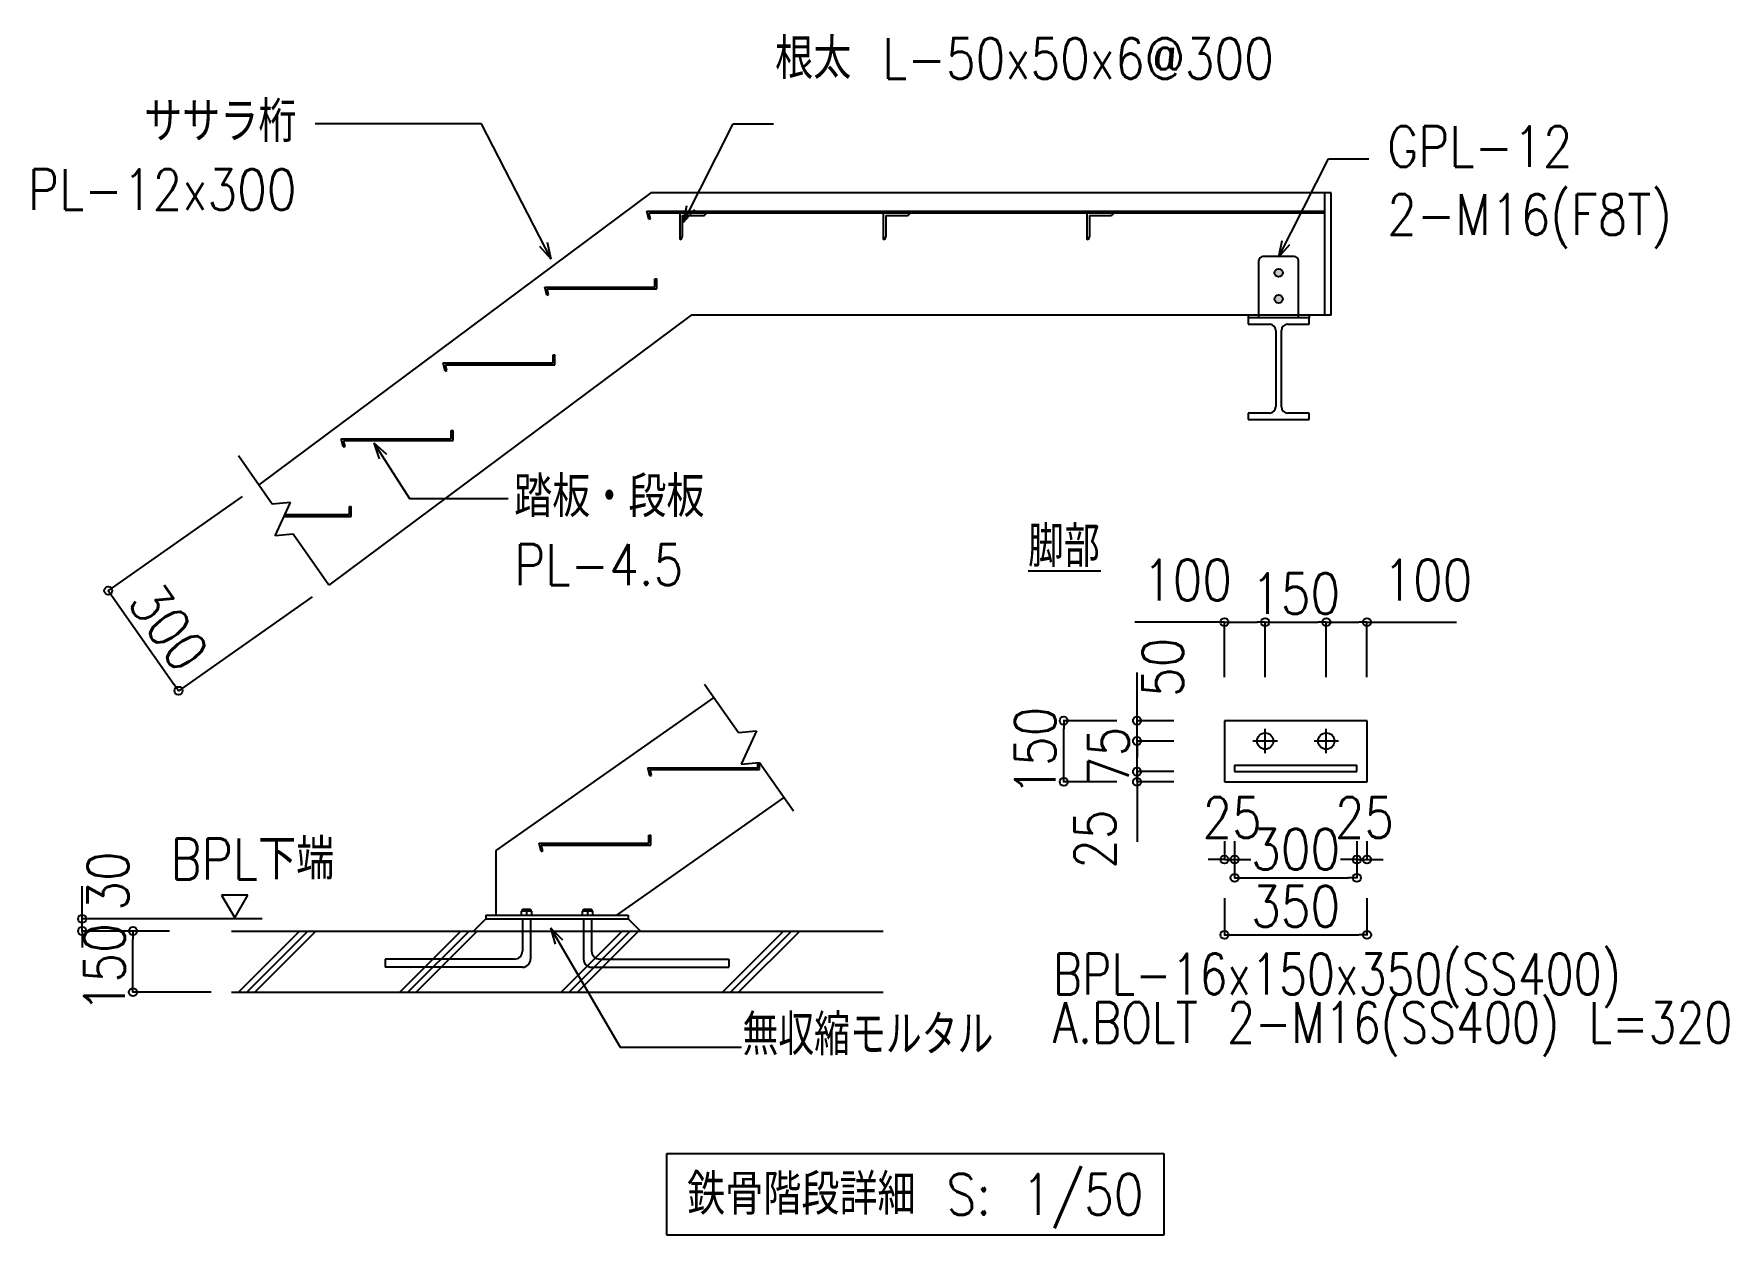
# Model space of a CAD drawing. Extents: x -668440 to 1010955, y -1678500 to 210463.
# Drawn here: x -175351 to -133752, y -1580610 to -1551133 of the extents above; entities that cross this region are included whole.
import ezdxf

# ---------------------------------------------------------------- set-up
doc = ezdxf.new("R2010")
doc.units = 0
doc.header["$MEASUREMENT"] = 0
doc.layers.get('0').update_dxf_attribs({"color": 3, "linetype": 'CONTINUOUS'})
doc.layers.get('Defpoints').update_dxf_attribs({"color": 251, "linetype": 'CONTINUOUS'})
doc.layers.add('注記', color=3, linetype='CONTINUOUS')
doc.styles.add('DRACAD', font='txt', dxfattribs={"width": 0.85, "bigfont": 'extfont2'})
doc.dimstyles.new('MYDIM', dxfattribs={"dimtxt": 120, "dimasz": 20, "dimexe": 1.25, "dimexo": 50, "dimgap": 50, "dimtad": 1, "dimdec": 4, "dimdsep": 46, "dimtxsty": 'DRACAD', "dimblk": 'ORIGIN', "dimcen": 2.5, "dimadec": 0, "dimazin": 0, "dimtfac": 1, "dimtdec": 4, "dimtmove": 0, "dimatfit": 3, "dimfxl": 1, "dimtolj": 1, "dimtzin": 0, "dimarcsym": 0})

# ---------------------------------------------------------------- blocks, each defined once
blk = doc.blocks.new('_ORIGIN')
at = {"color": 0, "linetype": 'ByBlock', "lineweight": -2}
blk.add_line((0, 0), (-1, 0), dxfattribs=at)
blk.add_circle((0, 0), 0.5, dxfattribs=at)
blk = doc.blocks.new('*D10076')
at = {"layer": 'Defpoints', "color": 0}
for p in [(417190.4, -51049.1), (417362.9, -51294.8), (416993.3, -51554.2)]:
    blk.add_point(p, dxfattribs=at)
at = {"layer": '注記', "color": 0, "lineweight": -2}
for p, q in [((417149.5, -51077.8), (416819.8, -51309.2)), ((416832.3, -51324.9), (416981.8, -51537.8)), ((417321.9, -51323.5), (416992.2, -51554.9))]:
    blk.add_line(p, q, dxfattribs=at)
at = {"layer": '注記', "color": 0, "linetype": 'ByBlock', "lineweight": -2, "xscale": 20, "yscale": 20, "zscale": 20}
for p, rotation in [((416820.8, -51308.5), 125.0632084421947), ((416993.3, -51554.2), 305.0632084421946)]:
    blk.add_blockref('_ORIGIN', p, dxfattribs=dict(at, rotation=rotation))
at = {"layer": '注記', "color": 0, "lineweight": 9, "insert": (416969.3, -51398.2), "char_height": 100, "attachment_point": 5, "rotation": 305.0632, "style": 'DRACAD'}
blk.add_mtext('\\A1;300', dxfattribs=at)
blk = doc.blocks.new('*D10077')
at = {"layer": 'Defpoints', "color": 0}
for p in [(416881.6, -52143.9), (417021.6, -52143.9), (417123.3, -52293.9)]:
    blk.add_point(p, dxfattribs=at)
at = {"layer": '注記', "color": 0, "lineweight": -2}
for p, q in [((416971.6, -52143.9), (416880.3, -52143.9)), ((416881.6, -52273.9), (416881.6, -52163.9)), ((417073.3, -52293.9), (416880.3, -52293.9))]:
    blk.add_line(p, q, dxfattribs=at)
at = {"layer": '注記', "color": 0, "linetype": 'ByBlock', "lineweight": -2, "xscale": 20, "yscale": 20, "zscale": 20}
for p, rotation in [((416881.6, -52143.9), 90), ((416881.6, -52293.9), 270)]:
    blk.add_blockref('_ORIGIN', p, dxfattribs=dict(at, rotation=rotation))
at = {"layer": '注記', "color": 0, "lineweight": 9, "insert": (416811.6, -52233.9), "char_height": 100, "attachment_point": 5, "rotation": 90, "style": 'DRACAD'}
blk.add_mtext('\\A1;150', dxfattribs=at)
blk = doc.blocks.new('*D10078')
at = {"layer": 'Defpoints', "color": 0}
for p in [(416756.9, -52113.9), (417248.5, -52113.9), (417021.6, -52143.9)]:
    blk.add_point(p, dxfattribs=at)
at = {"layer": '注記', "color": 0, "lineweight": -2}
for p, q in [((416756.9, -52093.9), (416756.9, -52034.1)), ((417198.5, -52113.9), (416755.7, -52113.9)), ((416756.9, -52143.9), (416756.9, -52113.9)), ((416971.6, -52143.9), (416755.7, -52143.9)), ((416756.9, -52163.9), (416756.9, -52183.9))]:
    blk.add_line(p, q, dxfattribs=at)
at = {"layer": '注記', "color": 0, "linetype": 'ByBlock', "lineweight": -2, "xscale": 20, "yscale": 20, "zscale": 20}
for p, rotation in [((416756.9, -52113.9), 270), ((416756.9, -52143.9), 90)]:
    blk.add_blockref('_ORIGIN', p, dxfattribs=dict(at, rotation=rotation))
at = {"layer": '注記', "color": 0, "lineweight": 9, "insert": (416770.3, -52094.1), "char_height": 100, "attachment_point": 1, "rotation": 90, "line_spacing_factor": 1.142579, "style": 'DRACAD'}
blk.add_mtext('\\A1;30', dxfattribs=at)
blk = doc.blocks.new('*D10079')
at = {"layer": 'Defpoints', "color": 0}
for p in [(419561.5, -51873.2), (419586.5, -51873.2), (419586.5, -51968.5)]:
    blk.add_point(p, dxfattribs=at)
at = {"layer": '注記', "color": 0, "lineweight": -2}
for p, q in [((419561.5, -51923.2), (419561.5, -51969.8)), ((419586.5, -51923.2), (419586.5, -51969.8)), ((419541.5, -51968.5), (419521.5, -51968.5)), ((419561.5, -51968.5), (419586.5, -51968.5)), ((419606.5, -51968.5), (419626.5, -51968.5))]:
    blk.add_line(p, q, dxfattribs=at)
at = {"layer": '注記', "color": 0, "linetype": 'ByBlock', "lineweight": -2, "xscale": 20, "yscale": 20, "zscale": 20}
blk.add_blockref('_ORIGIN', (419561.5, -51968.5), dxfattribs=at)
at = {"layer": '注記', "color": 0, "linetype": 'ByBlock', "lineweight": -2, "xscale": 20, "yscale": 20, "zscale": 20, "rotation": 180}
blk.add_blockref('_ORIGIN', (419586.5, -51968.5), dxfattribs=at)
at = {"layer": '注記', "color": 0, "lineweight": 9, "insert": (419507.4, -51815.2), "char_height": 100, "attachment_point": 1, "line_spacing_factor": 1.142579, "style": 'DRACAD'}
blk.add_mtext('\\A1;25', dxfattribs=at)
blk = doc.blocks.new('*D10080')
at = {"layer": 'Defpoints', "color": 0}
for p in [(419586.5, -51873.2), (419886.5, -51873.2), (419886.5, -52013.2)]:
    blk.add_point(p, dxfattribs=at)
at = {"layer": '注記', "color": 0, "lineweight": -2}
for p, q in [((419586.5, -51923.2), (419586.5, -52014.5)), ((419886.5, -51923.2), (419886.5, -52014.5)), ((419606.5, -52013.2), (419866.5, -52013.2))]:
    blk.add_line(p, q, dxfattribs=at)
at = {"layer": '注記', "color": 0, "linetype": 'ByBlock', "lineweight": -2, "xscale": 20, "yscale": 20, "zscale": 20, "rotation": 180}
blk.add_blockref('_ORIGIN', (419586.5, -52013.2), dxfattribs=at)
at = {"layer": '注記', "color": 0, "linetype": 'ByBlock', "lineweight": -2, "xscale": 20, "yscale": 20, "zscale": 20}
blk.add_blockref('_ORIGIN', (419886.5, -52013.2), dxfattribs=at)
at = {"layer": '注記', "color": 0, "lineweight": 9, "insert": (419736.5, -51943.2), "char_height": 100, "attachment_point": 5, "style": 'DRACAD'}
blk.add_mtext('\\A1;300', dxfattribs=at)
blk = doc.blocks.new('*D10081')
at = {"layer": 'Defpoints', "color": 0}
for p in [(419886.5, -51873.2), (419911.5, -51873.2), (419911.5, -51968.5)]:
    blk.add_point(p, dxfattribs=at)
at = {"layer": '注記', "color": 0, "lineweight": -2}
for p, q in [((419886.5, -51923.2), (419886.5, -51969.8)), ((419911.5, -51923.2), (419911.5, -51969.8)), ((419866.5, -51968.5), (419846.5, -51968.5)), ((419886.5, -51968.5), (419911.5, -51968.5)), ((419931.5, -51968.5), (419951.5, -51968.5))]:
    blk.add_line(p, q, dxfattribs=at)
at = {"layer": '注記', "color": 0, "linetype": 'ByBlock', "lineweight": -2, "xscale": 20, "yscale": 20, "zscale": 20}
blk.add_blockref('_ORIGIN', (419886.5, -51968.5), dxfattribs=at)
at = {"layer": '注記', "color": 0, "linetype": 'ByBlock', "lineweight": -2, "xscale": 20, "yscale": 20, "zscale": 20, "rotation": 180}
blk.add_blockref('_ORIGIN', (419911.5, -51968.5), dxfattribs=at)
at = {"layer": '注記', "color": 0, "lineweight": 9, "insert": (419832.4, -51815.2), "char_height": 100, "attachment_point": 1, "line_spacing_factor": 1.142579, "style": 'DRACAD'}
blk.add_mtext('\\A1;25', dxfattribs=at)
blk = doc.blocks.new('*D10082')
at = {"layer": 'Defpoints', "color": 0}
for p in [(419561.5, -52013.2), (419911.5, -52013.2), (419911.5, -52153.2)]:
    blk.add_point(p, dxfattribs=at)
at = {"layer": '注記', "color": 0, "lineweight": -2}
for p, q in [((419561.5, -52063.2), (419561.5, -52154.5)), ((419911.5, -52063.2), (419911.5, -52154.5)), ((419581.5, -52153.2), (419891.5, -52153.2))]:
    blk.add_line(p, q, dxfattribs=at)
at = {"layer": '注記', "color": 0, "linetype": 'ByBlock', "lineweight": -2, "xscale": 20, "yscale": 20, "zscale": 20, "rotation": 180}
blk.add_blockref('_ORIGIN', (419561.5, -52153.2), dxfattribs=at)
at = {"layer": '注記', "color": 0, "linetype": 'ByBlock', "lineweight": -2, "xscale": 20, "yscale": 20, "zscale": 20}
blk.add_blockref('_ORIGIN', (419911.5, -52153.2), dxfattribs=at)
at = {"layer": '注記', "color": 0, "lineweight": 9, "insert": (419736.5, -52083.2), "char_height": 100, "attachment_point": 5, "style": 'DRACAD'}
blk.add_mtext('\\A1;350', dxfattribs=at)
blk = doc.blocks.new('*D10083')
at = {"layer": 'Defpoints', "color": 0}
for p in [(419167, -51627.7), (419347, -51627.7), (419347, -51777.7)]:
    blk.add_point(p, dxfattribs=at)
at = {"layer": '注記', "color": 0, "lineweight": -2}
for p, q in [((419297, -51627.7), (419165.8, -51627.7)), ((419167, -51757.7), (419167, -51647.7)), ((419297, -51777.7), (419165.8, -51777.7))]:
    blk.add_line(p, q, dxfattribs=at)
at = {"layer": '注記', "color": 0, "linetype": 'ByBlock', "lineweight": -2, "xscale": 20, "yscale": 20, "zscale": 20}
for p, rotation in [((419167, -51627.7), 90), ((419167, -51777.7), 270)]:
    blk.add_blockref('_ORIGIN', p, dxfattribs=dict(at, rotation=rotation))
at = {"layer": '注記', "color": 0, "lineweight": 9, "insert": (419097, -51702.7), "char_height": 100, "attachment_point": 5, "rotation": 90, "style": 'DRACAD'}
blk.add_mtext('\\A1;150', dxfattribs=at)
blk = doc.blocks.new('*D10084')
at = {"layer": 'Defpoints', "color": 0}
for p in [(419347, -51752.7), (419487, -51752.7), (419487, -51777.7)]:
    blk.add_point(p, dxfattribs=at)
at = {"layer": '注記', "color": 0, "lineweight": -2}
for p, q in [((419347, -51732.7), (419347, -51712.7)), ((419437, -51752.7), (419345.8, -51752.7)), ((419437, -51777.7), (419345.8, -51777.7)), ((419347, -51777.7), (419347, -51752.7)), ((419347, -51797.7), (419347, -51924.7))]:
    blk.add_line(p, q, dxfattribs=at)
at = {"layer": '注記', "color": 0, "linetype": 'ByBlock', "lineweight": -2, "xscale": 20, "yscale": 20, "zscale": 20}
for p, rotation in [((419347, -51752.7), 270), ((419347, -51777.7), 90)]:
    blk.add_blockref('_ORIGIN', p, dxfattribs=dict(at, rotation=rotation))
at = {"layer": '注記', "color": 0, "lineweight": 9, "insert": (419193.7, -51991.4), "char_height": 100, "attachment_point": 1, "rotation": 90, "line_spacing_factor": 1.142579, "style": 'DRACAD'}
blk.add_mtext('\\A1;25', dxfattribs=at)
blk = doc.blocks.new('*D10085')
at = {"layer": 'Defpoints', "color": 0}
for p in [(419347, -51677.7), (419487, -51677.7), (419487, -51752.7)]:
    blk.add_point(p, dxfattribs=at)
at = {"layer": '注記', "color": 0, "lineweight": -2}
for p, q in [((419347, -51657.7), (419347, -51637.7)), ((419437, -51677.7), (419345.8, -51677.7)), ((419347, -51752.7), (419347, -51677.7)), ((419437, -51752.7), (419345.8, -51752.7)), ((419347, -51772.7), (419347, -51792.7))]:
    blk.add_line(p, q, dxfattribs=at)
at = {"layer": '注記', "color": 0, "linetype": 'ByBlock', "lineweight": -2, "xscale": 20, "yscale": 20, "zscale": 20}
for p, rotation in [((419347, -51677.7), 270), ((419347, -51752.7), 90)]:
    blk.add_blockref('_ORIGIN', p, dxfattribs=dict(at, rotation=rotation))
at = {"layer": '注記', "color": 0, "lineweight": 9, "insert": (419277, -51715.2), "char_height": 100, "attachment_point": 5, "rotation": 90, "style": 'DRACAD'}
blk.add_mtext('\\A1;75', dxfattribs=at)
blk = doc.blocks.new('*D10086')
at = {"layer": 'Defpoints', "color": 0}
for p in [(419347, -51627.7), (419487, -51627.7), (419487, -51677.7)]:
    blk.add_point(p, dxfattribs=at)
at = {"layer": '注記', "color": 0, "lineweight": -2}
for p, q in [((419347, -51607.7), (419347, -51509.6)), ((419437, -51627.7), (419345.8, -51627.7)), ((419347, -51677.7), (419347, -51627.7)), ((419437, -51677.7), (419345.8, -51677.7)), ((419347, -51697.7), (419347, -51717.7))]:
    blk.add_line(p, q, dxfattribs=at)
at = {"layer": '注記', "color": 0, "linetype": 'ByBlock', "lineweight": -2, "xscale": 20, "yscale": 20, "zscale": 20}
for p, rotation in [((419347, -51627.7), 270), ((419347, -51677.7), 90)]:
    blk.add_blockref('_ORIGIN', p, dxfattribs=dict(at, rotation=rotation))
at = {"layer": '注記', "color": 0, "lineweight": 9, "insert": (419360.3, -51569.6), "char_height": 100, "attachment_point": 1, "rotation": 90, "line_spacing_factor": 1.142579, "style": 'DRACAD'}
blk.add_mtext('\\A1;50', dxfattribs=at)
blk = doc.blocks.new('*D10087')
at = {"layer": 'Defpoints', "color": 0}
for p in [(419661.5, -51385.8), (419561.5, -51570.5), (419661.5, -51570.5)]:
    blk.add_point(p, dxfattribs=at)
at = {"layer": '注記', "color": 0, "lineweight": -2}
for p, q in [((419561.5, -51385.8), (419341.5, -51385.8)), ((419561.5, -51520.5), (419561.5, -51384.6)), ((419581.5, -51385.8), (419641.5, -51385.8)), ((419661.5, -51520.5), (419661.5, -51384.6))]:
    blk.add_line(p, q, dxfattribs=at)
at = {"layer": '注記', "color": 0, "linetype": 'ByBlock', "lineweight": -2, "xscale": 20, "yscale": 20, "zscale": 20, "rotation": 180}
blk.add_blockref('_ORIGIN', (419561.5, -51385.8), dxfattribs=at)
at = {"layer": '注記', "color": 0, "linetype": 'ByBlock', "lineweight": -2, "xscale": 20, "yscale": 20, "zscale": 20}
blk.add_blockref('_ORIGIN', (419661.5, -51385.8), dxfattribs=at)
at = {"layer": '注記', "color": 0, "lineweight": 9, "insert": (419361.5, -51232.5), "char_height": 100, "attachment_point": 1, "line_spacing_factor": 1.142579, "style": 'DRACAD'}
blk.add_mtext('\\A1;100', dxfattribs=at)
blk = doc.blocks.new('*D10088')
at = {"layer": 'Defpoints', "color": 0}
for p in [(419811.5, -51385.8), (419661.5, -51570.5), (419811.5, -51570.5)]:
    blk.add_point(p, dxfattribs=at)
at = {"layer": '注記', "color": 0, "lineweight": -2}
for p, q in [((419661.5, -51520.5), (419661.5, -51384.6)), ((419681.5, -51385.8), (419791.5, -51385.8)), ((419811.5, -51520.5), (419811.5, -51384.6))]:
    blk.add_line(p, q, dxfattribs=at)
at = {"layer": '注記', "color": 0, "linetype": 'ByBlock', "lineweight": -2, "xscale": 20, "yscale": 20, "zscale": 20, "rotation": 180}
blk.add_blockref('_ORIGIN', (419661.5, -51385.8), dxfattribs=at)
at = {"layer": '注記', "color": 0, "linetype": 'ByBlock', "lineweight": -2, "xscale": 20, "yscale": 20, "zscale": 20}
blk.add_blockref('_ORIGIN', (419811.5, -51385.8), dxfattribs=at)
at = {"layer": '注記', "color": 0, "lineweight": 9, "insert": (419736.5, -51315.8), "char_height": 100, "attachment_point": 5, "style": 'DRACAD'}
blk.add_mtext('\\A1;150', dxfattribs=at)
blk = doc.blocks.new('*D10089')
at = {"layer": 'Defpoints', "color": 0}
for p in [(419911.5, -51385.8), (419811.5, -51570.5), (419911.5, -51570.5)]:
    blk.add_point(p, dxfattribs=at)
at = {"layer": '注記', "color": 0, "lineweight": -2}
for p, q in [((419811.5, -51520.5), (419811.5, -51384.6)), ((419831.5, -51385.8), (419891.5, -51385.8)), ((419911.5, -51520.5), (419911.5, -51384.6)), ((419911.5, -51385.8), (420131.5, -51385.8))]:
    blk.add_line(p, q, dxfattribs=at)
at = {"layer": '注記', "color": 0, "linetype": 'ByBlock', "lineweight": -2, "xscale": 20, "yscale": 20, "zscale": 20, "rotation": 180}
blk.add_blockref('_ORIGIN', (419811.5, -51385.8), dxfattribs=at)
at = {"layer": '注記', "color": 0, "linetype": 'ByBlock', "lineweight": -2, "xscale": 20, "yscale": 20, "zscale": 20}
blk.add_blockref('_ORIGIN', (419911.5, -51385.8), dxfattribs=at)
at = {"layer": '注記', "color": 0, "lineweight": 9, "insert": (419951.5, -51232.5), "char_height": 100, "attachment_point": 1, "line_spacing_factor": 1.142579, "style": 'DRACAD'}
blk.add_mtext('\\A1;100', dxfattribs=at)
blk = doc.blocks.new('鉄骨階段リスト')
at = {"layer": '注記'}
h = blk.add_hatch(color=256, dxfattribs=at)
h.paths.add_polyline_path([(419694.56539, -50602.7678), (419697.15358, -50602.42706), (419699.56539, -50601.42806), (419701.63646, -50599.83887), (419703.22564, -50597.7678), (419704.22465, -50595.35599), (419704.56539, -50592.7678), (419704.22465, -50590.17961), (419703.22564, -50587.7678), (419701.63646, -50585.69673), (419699.56539, -50584.10755), (419697.15358, -50583.10854), (419694.56539, -50582.7678), (419691.9772, -50583.10854), (419689.56539, -50584.10755), (419687.49432, -50585.69673), (419685.90514, -50587.7678), (419684.90613, -50590.17961), (419684.56539, -50592.7678), (419684.90613, -50595.35599), (419685.90514, -50597.7678), (419687.49432, -50599.83887), (419689.56539, -50601.42806), (419691.9772, -50602.42706)], flags=0)
h.paths.add_polyline_path([(419694.56539, -50538.7678), (419697.15358, -50538.42706), (419699.56539, -50537.42806), (419701.63646, -50535.83887), (419703.22564, -50533.7678), (419704.22465, -50531.35599), (419704.56539, -50528.7678), (419704.22465, -50526.17961), (419703.22564, -50523.7678), (419701.63646, -50521.69673), (419699.56539, -50520.10755), (419697.15358, -50519.10854), (419694.56539, -50518.7678), (419691.9772, -50519.10854), (419689.56539, -50520.10755), (419687.49432, -50521.69673), (419685.90514, -50523.7678), (419684.90613, -50526.17961), (419684.56539, -50528.7678), (419684.90613, -50531.35599), (419685.90514, -50533.7678), (419687.49432, -50535.83887), (419689.56539, -50537.42806), (419691.9772, -50538.42706)], flags=0)
h = blk.add_hatch(dxfattribs=at)
h.set_pattern_fill('FP_1', color=256, style=0, pattern_type=2)
h.set_pattern_definition([(45, (413408.26, -57667.27), (395.98, 0), []), (45, (413428.26, -57667.27), (395.98, 0), []), (45, (413448.26, -57667.27), (395.98, 0), [])])
h.paths.add_polyline_path([(418723.31664, -52143.86384), (417123.31664, -52143.86384), (417123.31664, -52293.86384), (418723.31664, -52293.86384)])
for p, q in [((417331.41261, -50163.07768), (417328.67094, -50163.07768)), ((417737.32559, -50163.07768), (417331.41261, -50163.07768)), ((417908.61015, -50494.91611), (417737.32559, -50163.07768)), ((418233.17444, -50404.00121), (418355.27332, -50163.07768)), ((418355.27332, -50163.07768), (418454.3406, -50163.07768)), ((419694.82642, -50489.70122), (419816.9253, -50248.7777)), ((419816.9253, -50248.7777), (419915.99258, -50248.7777)), ((419823.58288, -50332.53755), (418153.06895, -50332.53755)), ((418233.17444, -50404.00121), (418241.69636, -50363.47651)), ((418233.17444, -50404.00121), (418260.81699, -50373.16675)), ((417908.61015, -50494.91611), (417899.78738, -50454.45584)), ((419694.82642, -50489.70122), (419703.34835, -50449.17652)), ((419694.82642, -50489.70122), (419722.46898, -50458.86676)), ((417908.61015, -50494.91611), (417880.73927, -50464.28788)), ((419823.58288, -50632.7678), (418252.16106, -50632.7678)), ((417473.35595, -50945.5158), (417503.87848, -50973.5024)), ((417473.35595, -50945.5158), (417485.79593, -50985.01417)), ((417473.35595, -50945.5158), (417560.75802, -51082.8059)), ((417223.6079, -51096.36816), (417140.30833, -50977.68293)), ((417560.75802, -51082.8059), (417802.4967, -51082.8059)), ((417268.45593, -51092.38012), (417223.6079, -51096.36816)), ((417230.46305, -51174.02289), (417268.45593, -51092.38012)), ((417275.31108, -51170.03485), (417230.46305, -51174.02289)), ((417362.85491, -51294.7673), (417275.31108, -51170.03485)), ((418284.72783, -51538.0907), (418368.02739, -51656.77592)), ((418368.02739, -51656.77592), (418412.87542, -51652.78788)), ((418412.87542, -51652.78788), (418374.88255, -51734.43065)), ((418374.88255, -51734.43065), (418419.73057, -51730.44261)), ((418419.73057, -51730.44261), (418503.03014, -51849.12783)), ((417099.03464, -52055.52695), (417131.36625, -52111.52695)), ((417163.69787, -52055.52695), (417099.03464, -52055.52695)), ((417131.36625, -52111.52695), (417163.69787, -52055.52695)), ((417907.10118, -52136.37523), (417936.52041, -52165.51942)), ((417907.10118, -52136.37523), (417918.00688, -52176.32445)), ((417907.10118, -52136.37523), (418077.62126, -52428.54717)), ((418077.62126, -52428.54717), (418375.55736, -52428.54717))]:
    blk.add_line(p, q, dxfattribs=at)
at = {"layer": '注記', "linetype": 'Continuous'}
for p, q in [((418153.06895, -50332.53755), (417190.44369, -51049.1158)), ((418142.95236, -50377.06779), (419807.58288, -50377.06779)), ((418147.95236, -50397.06779), (418142.95236, -50377.06779)), ((418147.95236, -50397.06779), (418152.18765, -50396.00897)), ((418148.57736, -50381.56779), (419807.58288, -50381.56779)), ((418152.18765, -50396.00897), (418148.57736, -50381.56779)), ((417892.95236, -50563.56779), (418162.95236, -50563.56779)), ((417897.95236, -50583.56779), (417892.95236, -50563.56779)), ((417892.95236, -50563.56779), (418162.95236, -50563.56779)), ((417897.95236, -50583.56779), (417892.95236, -50563.56779)), ((417897.95236, -50583.56779), (417902.18765, -50582.50897)), ((417897.95236, -50583.56779), (417902.18765, -50582.50897)), ((417902.18765, -50582.50897), (417898.57736, -50568.06779)), ((417898.57736, -50568.06779), (418167.45236, -50568.06779)), ((417902.18765, -50582.50897), (417898.57736, -50568.06779)), ((417898.57736, -50568.06779), (418167.45236, -50568.06779)), ((418162.95236, -50563.56779), (418162.95236, -50543.56779)), ((418162.95236, -50543.56779), (418167.45236, -50543.56779)), ((418162.95236, -50563.56779), (418162.95236, -50543.56779)), ((418162.95236, -50543.56779), (418167.45236, -50543.56779)), ((418167.45236, -50568.06779), (418167.45236, -50543.56779)), ((418167.45236, -50568.06779), (418167.45236, -50543.56779)), ((418252.16106, -50632.7678), (417362.85491, -51294.7673)), ((417642.95236, -50749.66779), (417912.95236, -50749.66779)), ((417647.95236, -50769.66779), (417642.95236, -50749.66779)), ((417912.95236, -50749.66779), (417912.95236, -50729.66779)), ((417912.95236, -50729.66779), (417917.45236, -50729.66779)), ((417917.45236, -50754.16779), (417917.45236, -50729.66779)), ((417647.95236, -50769.66779), (417652.18765, -50768.60897)), ((417652.18765, -50768.60897), (417648.57736, -50754.16779)), ((417648.57736, -50754.16779), (417917.45236, -50754.16779)), ((417662.95236, -50935.76779), (417662.95236, -50915.76779)), ((417662.95236, -50915.76779), (417667.45236, -50915.76779)), ((417667.45236, -50940.26779), (417667.45236, -50915.76779)), ((417392.95236, -50935.76779), (417662.95236, -50935.76779)), ((417397.95236, -50955.76779), (417392.95236, -50935.76779)), ((417397.95236, -50955.76779), (417402.18765, -50954.70897)), ((417402.18765, -50954.70897), (417398.57736, -50940.26779)), ((417398.57736, -50940.26779), (417667.45236, -50940.26779)), ((417254.73369, -51121.86779), (417412.95236, -51121.86779)), ((417412.95236, -51121.86779), (417412.95236, -51101.86779)), ((417412.95236, -51101.86779), (417417.45236, -51101.86779)), ((417417.45236, -51126.36779), (417417.45236, -51101.86779)), ((417252.63959, -51126.36779), (417417.45236, -51126.36779)), ((419079.55146, -51260.19669), (419257.66681, -51260.19669)), ((418145.51666, -51743.06381), (418415.51666, -51743.06381)), ((418150.51666, -51763.06381), (418145.51666, -51743.06381)), ((418154.75195, -51762.00499), (418151.14166, -51747.56381)), ((418151.14166, -51747.56381), (418420.01666, -51747.56381)), ((418415.51666, -51743.06381), (418415.51666, -51730.81732)), ((418420.01666, -51747.56381), (418420.01666, -51730.85023)), ((418150.51666, -51763.06381), (418154.75195, -51762.00499)), ((418148.51664, -51928.46383), (418148.51664, -51908.46383)), ((418148.51664, -51908.46383), (418153.01664, -51908.46383)), ((418153.01664, -51932.96383), (418153.01664, -51908.46383)), ((417878.51664, -51928.46383), (418148.51664, -51928.46383)), ((417883.51664, -51948.46383), (417878.51664, -51928.46383)), ((417883.51664, -51948.46383), (417887.75193, -51947.405)), ((417887.75193, -51947.405), (417884.14164, -51932.96383)), ((417884.14164, -51932.96383), (418153.01664, -51932.96383))]:
    blk.add_line(p, q, dxfattribs=at)
at = {"layer": '注記', "color": 7}
for p, q in [((419807.58288, -50332.53755), (419807.58288, -50632.7678)), ((419823.58288, -50632.7678), (419823.58288, -50332.53755)), ((418223.91094, -50381.56779), (418223.91094, -50446.56779)), ((418223.91094, -50381.56779), (418288.91094, -50381.56779)), ((418229.91094, -50387.56779), (418229.91094, -50440.56779)), ((418229.91094, -50387.56779), (418282.91094, -50387.56779)), ((418723.91094, -50381.56779), (418723.91094, -50446.56779)), ((418723.91094, -50381.56779), (418788.91094, -50381.56779)), ((418729.91094, -50387.56779), (418729.91094, -50440.56779)), ((418729.91094, -50387.56779), (418782.91094, -50387.56779)), ((419223.91094, -50381.56779), (419223.91094, -50446.56779)), ((419223.91094, -50381.56779), (419288.91094, -50381.56779)), ((419229.91094, -50387.56779), (419229.91094, -50440.56779)), ((419229.91094, -50387.56779), (419282.91094, -50387.56779)), ((419646.06539, -50638.7678), (419646.06539, -50498.7678)), ((419733.06539, -50488.7678), (419656.06539, -50488.7678)), ((419743.06539, -50638.7678), (419743.06539, -50498.7678)), ((419619.56539, -50632.7678), (419619.56539, -50638.7678)), ((419769.56539, -50638.7678), (419619.56539, -50638.7678)), ((419619.56539, -50638.7678), (419619.56539, -50654.7678)), ((419619.56539, -50654.7678), (419672.56539, -50654.7678)), ((419716.56539, -50654.7678), (419769.56539, -50654.7678)), ((419769.56539, -50632.7678), (419769.56539, -50638.7678)), ((419769.56539, -50654.7678), (419769.56539, -50638.7678)), ((419687.56539, -50669.7678), (419687.56539, -50857.7678)), ((419701.56539, -50857.7678), (419701.56539, -50669.7678)), ((419672.56539, -50872.7678), (419619.56539, -50872.7678)), ((419619.56539, -50872.7678), (419619.56539, -50888.7678)), ((419769.56539, -50872.7678), (419716.56539, -50872.7678)), ((419769.56539, -50888.7678), (419769.56539, -50872.7678)), ((419619.56539, -50888.7678), (419769.56539, -50888.7678)), ((418307.70702, -51570.83145), (417772.78673, -51946.26679)), ((419561.54916, -51627.71126), (419561.54916, -51777.71126)), ((419911.54916, -51627.71126), (419561.54916, -51627.71126)), ((419661.54916, -51707.71126), (419661.54916, -51647.71126)), ((419811.54916, -51707.71126), (419811.54916, -51647.71126)), ((419911.54916, -51777.71126), (419911.54916, -51627.71126)), ((419691.54916, -51677.71126), (419631.54916, -51677.71126)), ((419841.54916, -51677.71126), (419781.54916, -51677.71126)), ((419586.54916, -51736.71126), (419586.54916, -51752.71126)), ((419586.54916, -51736.71126), (419886.54916, -51736.71126)), ((419886.54916, -51752.71126), (419886.54916, -51736.71126)), ((419561.54916, -51777.71126), (419911.54916, -51777.71126)), ((419586.54916, -51752.71126), (419886.54916, -51752.71126)), ((418480.05084, -51816.38692), (418068.54721, -52105.20193)), ((417772.78673, -51946.26679), (417772.78673, -52105.20193)), ((417747.78673, -52113.86384), (417717.78673, -52143.86384)), ((417747.78673, -52105.20193), (418097.78673, -52105.20193)), ((417747.78673, -52105.20193), (417747.78673, -52113.86384)), ((417747.78673, -52113.86384), (418097.78673, -52113.86384)), ((417834.78616, -52095.20193), (417834.78616, -52105.20193)), ((417860.78616, -52095.20193), (417834.78616, -52095.20193)), ((417834.78616, -52105.20193), (417860.78616, -52105.20193)), ((417837.78616, -52095.20193), (417837.78616, -52090.20193)), ((417837.78616, -52090.20193), (417857.78616, -52090.20193)), ((417837.78616, -52113.86384), (417837.78616, -52192.86384)), ((417847.78616, -52095.20193), (417847.78616, -52105.20193)), ((417857.78616, -52090.20193), (417857.78616, -52095.20193)), ((417857.78616, -52113.86384), (417857.78616, -52212.86384)), ((417860.78616, -52105.20193), (417860.78616, -52095.20193)), ((417984.78616, -52095.20193), (417984.78616, -52105.20193)), ((418010.78616, -52095.20193), (417984.78616, -52095.20193)), ((417984.78616, -52105.20193), (418010.78616, -52105.20193)), ((417987.78616, -52095.20193), (417987.78616, -52090.20193)), ((417987.78616, -52090.20193), (418007.78616, -52090.20193)), ((417987.78731, -52113.86384), (417987.78731, -52212.86384)), ((417997.78616, -52095.20193), (417997.78616, -52105.20193)), ((418007.78616, -52090.20193), (418007.78616, -52095.20193)), ((418007.78731, -52113.86384), (418007.78731, -52192.86384)), ((418010.78616, -52105.20193), (418010.78616, -52095.20193)), ((418097.78673, -52105.20193), (418097.78673, -52113.86384)), ((418097.78673, -52113.86384), (418127.78673, -52143.86384)), ((417123.31664, -52143.86384), (418723.31664, -52143.86384)), ((417817.78616, -52212.86384), (417500.78616, -52212.86384)), ((417500.78616, -52212.86384), (417500.78616, -52232.86384)), ((417837.78616, -52232.86384), (417500.78616, -52232.86384)), ((418007.78731, -52232.86384), (418344.78731, -52232.86384)), ((418027.78731, -52212.86384), (418344.78731, -52212.86384)), ((418344.78731, -52212.86384), (418344.78731, -52232.86384)), ((417123.31664, -52293.86384), (418723.31664, -52293.86384))]:
    blk.add_line(p, q, dxfattribs=at)
for centre, radius in [((419694.56539, -50528.7678), 10), ((419694.56539, -50592.7678), 10), ((419661.54916, -51677.71126), 20), ((419811.54916, -51677.71126), 20)]:
    blk.add_circle(centre, radius, dxfattribs=at)
for centre, radius, start, end in [((418282.91094, -50381.56779), 6, 270, 0), ((418782.91094, -50381.56779), 6, 270, 0), ((419282.91094, -50381.56779), 6, 270, 0), ((418223.91094, -50440.56779), 6, 270, 0), ((418723.91094, -50440.56779), 6, 270, 0), ((419223.91094, -50440.56779), 6, 270, 0), ((419656.06539, -50498.7678), 10, 90, 180), ((419733.06539, -50498.7678), 10, 0, 90), ((419672.56539, -50669.7678), 15, 0, 90), ((419716.56539, -50669.7678), 15, 90, 180), ((419672.56539, -50857.7678), 15, 270, 0), ((419716.56539, -50857.7678), 15, 180, 270), ((417817.78616, -52192.86384), 20, 270, 0), ((418027.78731, -52192.86384), 20, 180, 270), ((417837.78616, -52212.86384), 20, 270, 0), ((418007.78731, -52212.86384), 20, 180, 270)]:
    blk.add_arc(centre, radius, start, end, dxfattribs=at)
at = {"layer": '注記', "style": 'DRACAD', "width": 0.8}
for s, p in [('脚部', (419079.55146, -51250.19669)), ('BPL-16x150x350(SS400)', (419140.13729, -52299.23074)), ('A.BOLT 2-M16(SS400) L=320', (419140.13729, -52418.29324)), ('無収縮モルタル', (418378.22403, -52448.54717))]:
    blk.add_text(s, height=100, dxfattribs=at).set_placement(p)
at = {"layer": '注記', "insert": (418458.3406, -49952.71767), "char_height": 100, "width": 1190.2640588, "attachment_point": 1, "style": 'DRACAD'}
blk.add_mtext('根太 L-50x50x6@300 ', dxfattribs=at)
at = {"layer": '注記', "char_height": 100, "style": 'DRACAD'}
for s, insert, attachment_point in [('ササラ桁\\PPL-12x300', (417283.07355, -50107.71902), 3), ('GPL-12\\P2-M16(F8T)', (419960.83549, -50168.7777), 1), ('踏板・段板\\PPL-4.5', (417817.42633, -51028.14276), 1), ('BPL下端', (416973.86155, -51917.13336), 1)]:
    blk.add_mtext(s, dxfattribs=dict(at, insert=insert, attachment_point=attachment_point))
at = {"layer": '注記', "insert": (418242.18448, -52740.02583), "char_height": 100, "attachment_point": 1, "style": 'DRACAD', "bg_fill": 16, "box_fill_scale": 1.5, "bg_fill_color": 257, "bg_fill_transparency": 0}
blk.add_mtext('鉄骨階段詳細 S: 1/50', dxfattribs=at)
at = {"layer": '注記', "lineweight": 9}
for base, p1, p2, angle, override, picture, middle in [((416993.26063, -51554.16812), (417190.44369, -51049.1158), (417362.85491, -51294.7673), 305.06320844, {"dimtxt": 100, "dimgap": 20, "dimdec": 0}, '*D10076', (416912.02297, -51438.4207)), ((419167.00851, -51627.71126), (419347.00851, -51777.71126), (419347.00851, -51627.71126), 90, {"dimtxt": 100, "dimgap": 20}, '*D10083', (419167.00851, -51702.71126)), ((419347.00851, -51677.71126), (419487.00851, -51752.71126), (419487.00851, -51677.71126), 90, {"dimtxt": 100, "dimgap": 20}, '*D10085', (419347.00851, -51715.21126)), ((416881.57864, -52143.86384), (417123.31664, -52293.86384), (417021.57864, -52143.86384), 90, {"dimtxt": 100, "dimgap": 20}, '*D10077', (416881.57864, -52233.86384))]:
    dim = blk.add_linear_dim(base=base, p1=p1, p2=p2, angle=angle, dimstyle='MYDIM', override=override, dxfattribs=at)
    dim.commit()
    dim.dimension.update_dxf_attribs({"geometry": picture, "text_midpoint": middle, "dimtype": 128})
for base, p1, p2, picture, middle in [((419661.54916, -51385.8486), (419561.54916, -51570.51008), (419661.54916, -51570.51008), '*D10087', (419441.54916, -51385.8486)), ((419911.54916, -51385.8486), (419811.54916, -51570.51008), (419911.54916, -51570.51008), '*D10089', (420031.54916, -51385.8486)), ((419811.54916, -51385.8486), (419661.54916, -51570.51008), (419811.54916, -51570.51008), '*D10088', (419736.54916, -51385.8486)), ((419586.54916, -51968.54504), (419561.54916, -51873.20651), (419586.54916, -51873.20651), '*D10079', (419574.04916, -51968.54504)), ((419911.54916, -51968.54504), (419886.54916, -51873.20651), (419911.54916, -51873.20651), '*D10081', (419899.04916, -51968.54504))]:
    dim = blk.add_linear_dim(base=base, p1=p1, p2=p2, dimstyle='MYDIM', override={"dimtxt": 100, "dimgap": 20}, dxfattribs=at)
    dim.commit()
    dim.dimension.update_dxf_attribs({"geometry": picture, "text_midpoint": middle, "dimtype": 128})
for base, p1, p2, override, picture, middle in [((419347.00851, -51627.71126), (419487.00851, -51677.71126), (419487.00851, -51627.71126), {"dimtxt": 100, "dimgap": 20, "dimtmove": 0}, '*D10086', (419427.00851, -51509.62564)), ((419347.00851, -51752.71126), (419487.00851, -51777.71126), (419487.00851, -51752.71126), {"dimtxt": 100, "dimgap": 20}, '*D10084', (419260.34184, -51924.713)), ((416756.91716, -52113.86384), (417021.57864, -52143.86384), (417248.54232, -52113.86384), {"dimtxt": 100, "dimgap": 20}, '*D10078', (416836.91716, -52034.08183))]:
    dim = blk.add_linear_dim(base=base, p1=p1, p2=p2, angle=90, dimstyle='MYDIM', override=override, dxfattribs=at)
    dim.commit()
    dim.dimension.update_dxf_attribs({"geometry": picture, "text_midpoint": middle, "dimtype": 128, "text_rotation": 90})
for base, p1, p2, picture, middle in [((419886.54916, -52013.20651), (419586.54916, -51873.20651), (419886.54916, -51873.20651), '*D10080', (419736.54916, -51943.20651)), ((419911.54916, -52153.20651), (419561.54916, -52013.20651), (419911.54916, -52013.20651), '*D10082', (419736.54916, -52083.20651))]:
    dim = blk.add_linear_dim(base=base, p1=p1, p2=p2, dimstyle='MYDIM', override={"dimtxt": 100, "dimgap": 20}, dxfattribs=at)
    dim.commit()
    dim.dimension.update_dxf_attribs({"geometry": picture, "text_midpoint": middle})

msp = doc.modelspace()

# ---------------------------------------------------------------- block references
at = {"xscale": 10, "yscale": 10, "zscale": 10}
msp.add_blockref('鉄骨階段リスト', (-4341733.57102, -1051709.64723), dxfattribs=at)

doc.saveas('drawing.dxf')
